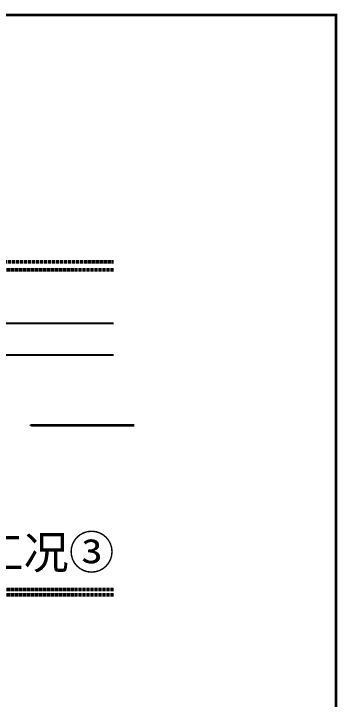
# Model space of a CAD drawing. Header units: millimetres. Extents: x 0 to 119933, y -45162 to 41221.
# Drawn here: x 33424 to 34639, y 3057 to 5630 of the extents above; entities that cross this region are included whole.
import ezdxf

# ---------------------------------------------------------------- set-up
doc = ezdxf.new("R2010")
doc.units = ezdxf.units.MM
doc.linetypes.add('ACAD_ISO02W100', pattern=[15, 12, -3])
doc.linetypes.add('CENTER', pattern=[2, 1.25, -0.25, 0.25, -0.25])
doc.layers.get('DEFPOINTS').update_dxf_attribs({"color": 166})
doc.layers.add('F_CONC', color=7, linetype='Continuous')
doc.layers.add('F_DASH', color=8, linetype='ACAD_ISO02W100')
doc.styles.get("Standard").update_dxf_attribs({"font": 'arial.ttf'})

msp = doc.modelspace()

# ---------------------------------------------------------------- linework, layer by layer
at = {"layer": 'DEFPOINTS', "color": 3, "linetype": 'CENTER', "ltscale": 100, "const_width": 10}
msp.add_lwpolyline([(25771.47, 5625.37), (34633.55, 5625.37), (34633.55, 0), (25771.47, 0)], close=True, dxfattribs=at)
at = {"layer": 'DEFPOINTS', "color": 1, "elevation": -0.82}
msp.add_lwpolyline([(33877.35, 4085.91, 10, 10, 0), (33558.93, 4085.91, 100, 0, 0), (33482.56, 4085.91, 0, 0, 0)], format="xyseb", dxfattribs=at)
at = {"layer": 'F_CONC', "color": 5, "elevation": 0.86}
for points in [[(32310.11, 4468.47), (32845, 4468.47), (32845, 4468.47), (33799.23, 4468.47)], [(33799.23, 4348.47), (33067.7, 4348.47), (33067.7, 4348.47), (33067.7, 4348.47), (33067.7, 4348.47), (33067.7, 4348.47), (32310.11, 4348.48)]]:
    msp.add_lwpolyline(points, dxfattribs=at)
at = {"layer": 'F_DASH', "lineweight": 50}
for p, q in [((33799.23, 3468.48, 0.86), (32310.11, 3468.48, 0.86)), ((33799.23, 3448.48, 0.86), (32310.11, 3448.48, 0.86))]:
    msp.add_line(p, q, dxfattribs=at)
at = {"layer": 'F_DASH', "lineweight": 50, "elevation": 0.03}
msp.add_lwpolyline([(33799.23, 4668.46), (32983, 4668.46), (32983, 4698.46), (33799.23, 4698.46)], dxfattribs=at)

# ---------------------------------------------------------------- texts
at = {"layer": 'DEFPOINTS', "color": 6, "insert": (33290.12, 3671.25, 0.03), "char_height": 125, "attachment_point": 1}
msp.add_mtext_dynamic_manual_height_columns('{\\fSimSun|b0|i0|c134|p2;工况③}', width=557.4862, gutter_width=625, heights=[0], dxfattribs=at)

doc.saveas('drawing.dxf')
